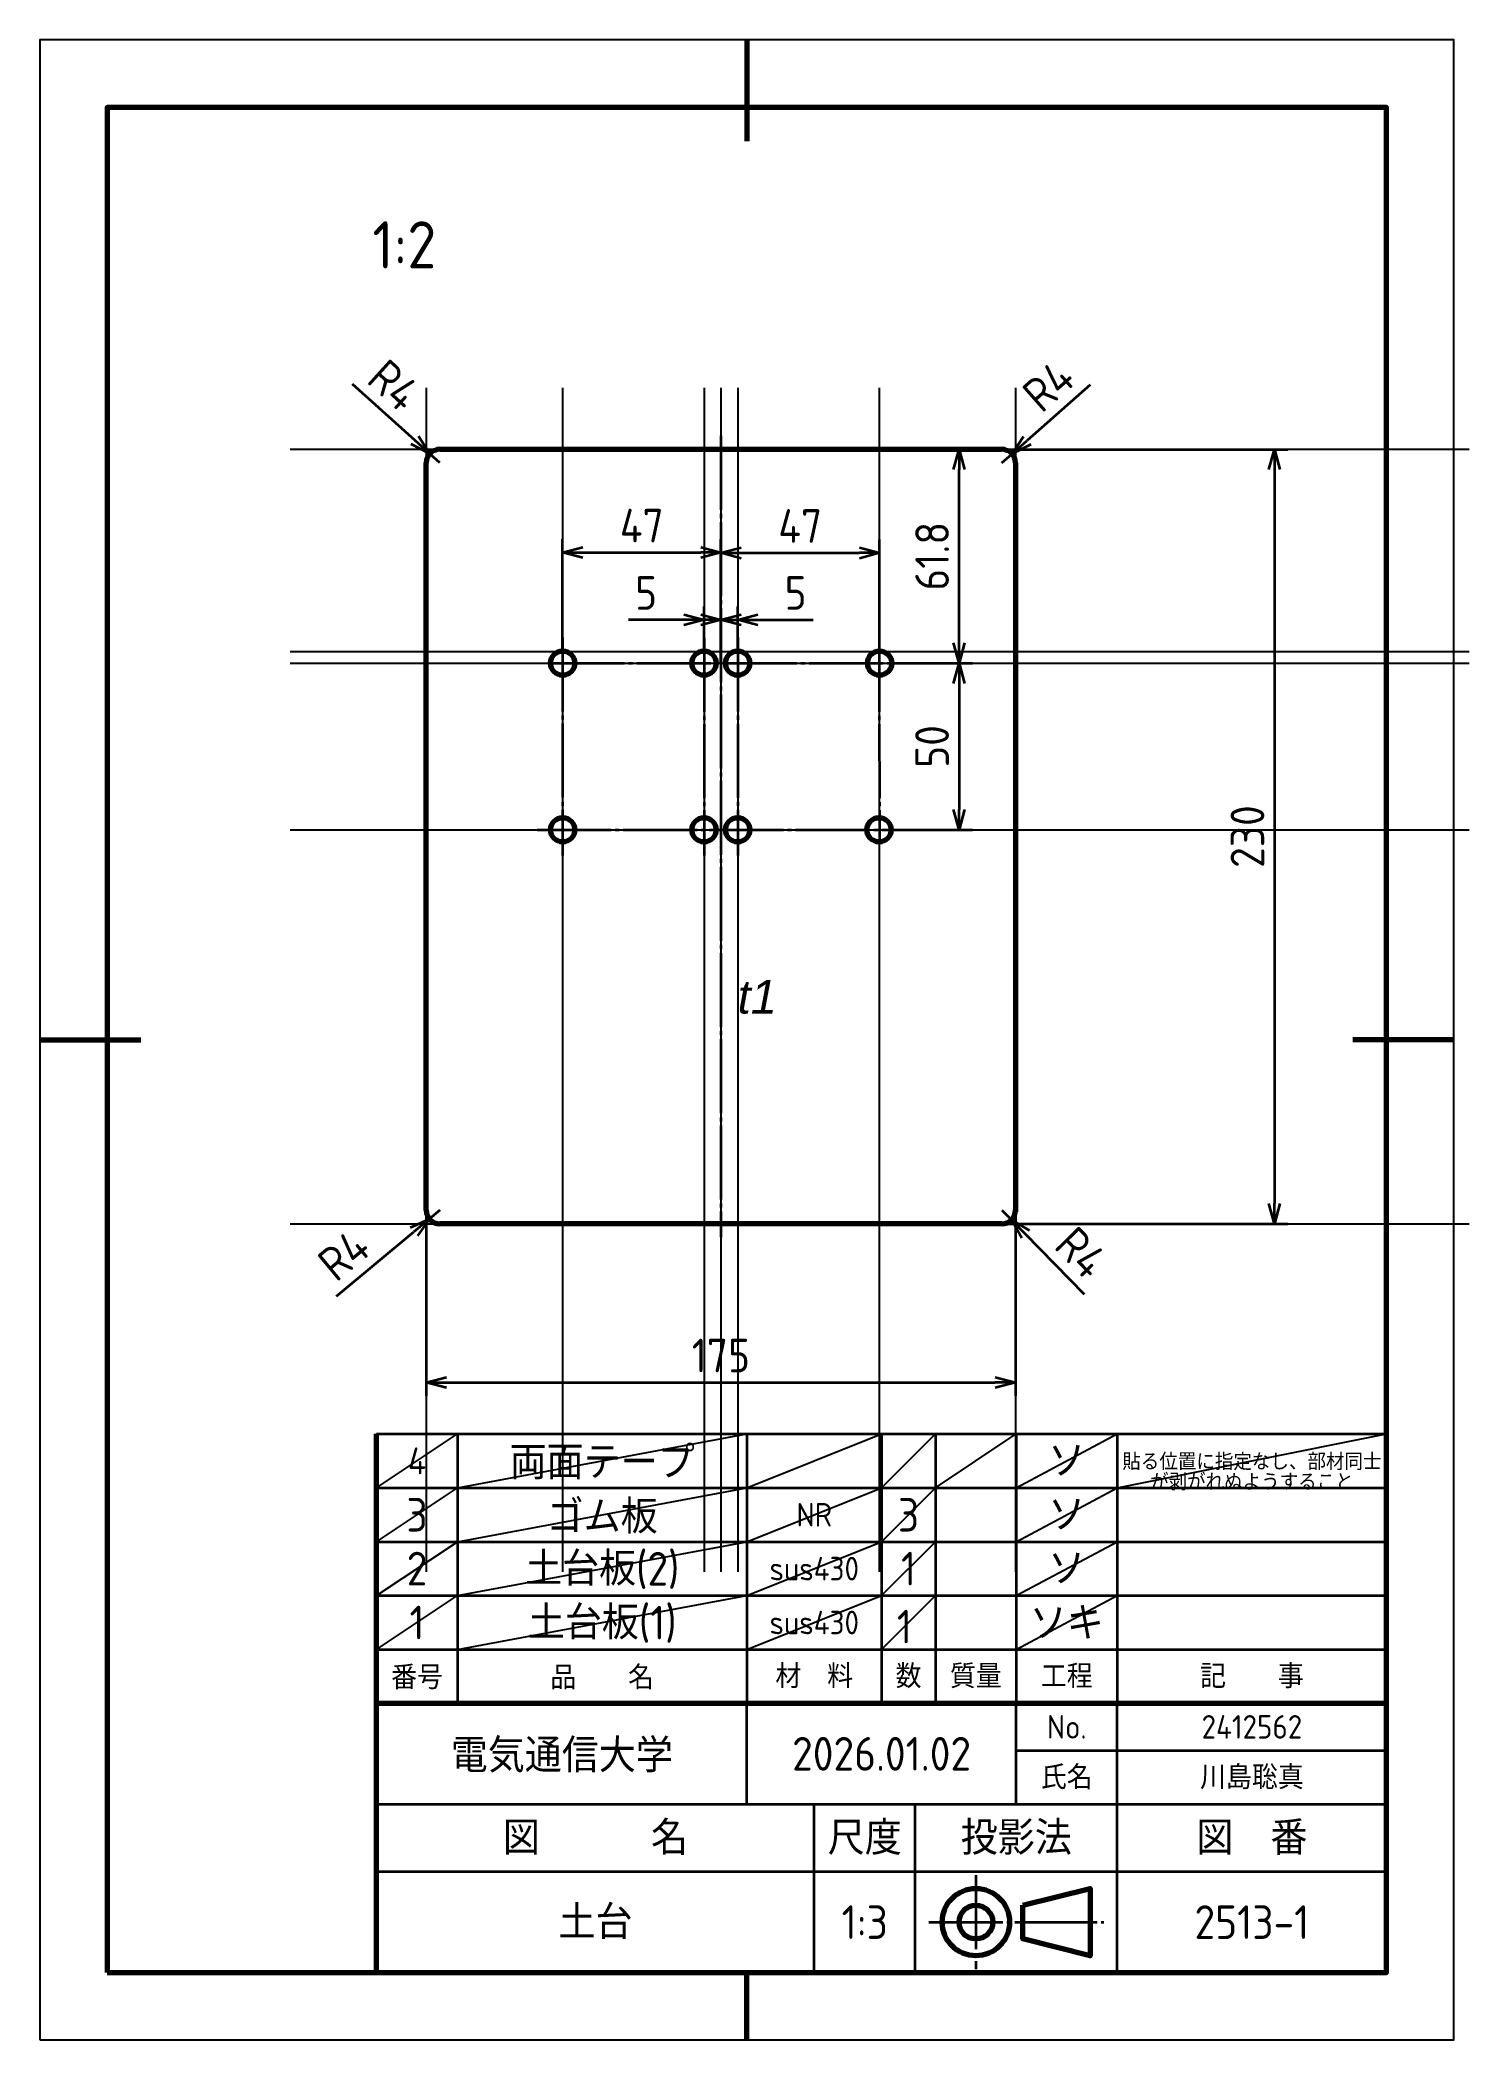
# Model space of a CAD drawing. Header units: millimetres. Extents: x 0 to 212, y 0 to 297.
import ezdxf
from ezdxf.enums import TextEntityAlignment as Align

# ---------------------------------------------------------------- set-up
doc = ezdxf.new("R2010")
doc.units = ezdxf.units.MM
doc.linetypes.add('JIS_08_11', pattern=[12.8, 11, -0.6, 0.6, -0.6])
doc.layers.add('1 図枠', color=7, linetype='Continuous')
for name, color, linetype, lineweight in [('2 外形線', 7, 'Continuous', 70), ('4中心線', 2, 'JIS_08_11', 35), ('6 寸法', 6, 'Continuous', 35)]:
    doc.layers.add(name, color=color, linetype=linetype, lineweight=lineweight)
doc.layers.add('7 仮想線', color=3, linetype='Continuous', plot=False)
doc.styles.add('Annotative', font='arial.ttf')
doc.styles.get("Standard").update_dxf_attribs({"font": 'isocp.shx', "bigfont": 'extfont.shx'})
doc.dimstyles.new('AM_JIS$0', dxfattribs={"dimtxt": 5, "dimasz": 3, "dimexe": 2, "dimexo": 0, "dimgap": 1.5, "dimtad": 3, "dimdsep": 46, "dimtxsty": 'Standard', "dimblk": 'OPEN30', "dimcen": 0, "dimclrd": 256, "dimclre": 256, "dimclrt": 6, "dimadec": 0, "dimazin": 2, "dimtp": 0.1, "dimtm": 0.1, "dimtfac": 0.71, "dimtmove": 0, "dimatfit": 3, "dimldrblk": 'OPEN30', "dimfxl": 1, "dimtfill": 1, "dimlwd": -1, "dimlwe": -1, "dimarcsym": 1})
doc.dimstyles.new('AM_JIS$4', dxfattribs={"dimtxt": 5, "dimasz": 3, "dimexe": 2, "dimexo": 0, "dimgap": 1.5, "dimtad": 3, "dimdsep": 46, "dimtxsty": 'Standard', "dimblk": 'OPEN30', "dimcen": 0, "dimclrd": 256, "dimclre": 256, "dimclrt": 6, "dimadec": 0, "dimazin": 2, "dimtp": 0.1, "dimtm": 0.1, "dimtfac": 0.71, "dimtmove": 0, "dimatfit": 3, "dimldrblk": 'OPEN30', "dimfxl": 1, "dimtfill": 1, "dimlwd": -1, "dimlwe": -1, "dimarcsym": 1})

# ---------------------------------------------------------------- blocks, each defined once
blk = doc.blocks.new('_Open30')
at = {"color": 0, "linetype": 'ByBlock', "lineweight": -2}
for p, q in [((-1, 0.268), (0, 0)), ((0, 0), (-1, -0.268)), ((0, 0), (-1, 0))]:
    blk.add_line(p, q, dxfattribs=at)
blk = doc.blocks.new('*D6')
at = {"layer": '6 寸法', "linetype": 'ByBlock', "transparency": 16777216}
for p, q in [((57.38, 123.21), (57.38, 95.65)), ((144.88, 123.21), (144.88, 95.65)), ((60.38, 97.65), (141.88, 97.65))]:
    blk.add_line(p, q, dxfattribs=at)
at = {"layer": 'Defpoints', "color": 0, "transparency": 16777216}
for p in [(57.38, 123.21), (144.88, 123.21), (144.88, 97.65)]:
    blk.add_point(p, dxfattribs=at)
at = {"layer": '6 寸法', "transparency": 16777216, "xscale": 3, "yscale": 3, "zscale": 3, "rotation": 180}
blk.add_blockref('_Open30', (57.38, 97.65), dxfattribs=at)
at = {"layer": '6 寸法', "transparency": 16777216, "xscale": 3, "yscale": 3, "zscale": 3}
blk.add_blockref('_Open30', (144.88, 97.65), dxfattribs=at)
at = {"layer": '6 寸法', "color": 6, "transparency": 16777216, "insert": (101.13, 101.65), "char_height": 5, "attachment_point": 5}
blk.add_mtext('175', dxfattribs=at)
blk = doc.blocks.new('*D7')
at = {"layer": '6 寸法', "linetype": 'ByBlock', "transparency": 16777216}
for p, q in [((142.88, 236.21), (185.34, 236.21)), ((183.34, 233.21), (183.34, 124.21)), ((142.88, 121.21), (185.34, 121.21))]:
    blk.add_line(p, q, dxfattribs=at)
at = {"layer": 'Defpoints', "color": 0, "transparency": 16777216}
for p in [(142.88, 236.21), (142.88, 121.21), (183.34, 121.21)]:
    blk.add_point(p, dxfattribs=at)
at = {"layer": '6 寸法', "transparency": 16777216, "xscale": 3, "yscale": 3, "zscale": 3}
for p, rotation in [((183.34, 236.21), 90), ((183.34, 121.21), 270)]:
    blk.add_blockref('_Open30', p, dxfattribs=dict(at, rotation=rotation))
at = {"layer": '6 寸法', "color": 6, "transparency": 16777216, "insert": (179.34, 178.71), "char_height": 5, "attachment_point": 5, "rotation": 90}
blk.add_mtext('230', dxfattribs=at)
blk = doc.blocks.new('*D8')
at = {"layer": '6 寸法', "linetype": 'ByBlock', "transparency": 16777216}
for p, q in [((126.5, 236.21), (138.5, 236.21)), ((136.5, 207.46), (136.5, 233.21)), ((126.5, 204.46), (138.5, 204.46))]:
    blk.add_line(p, q, dxfattribs=at)
at = {"layer": 'Defpoints', "color": 0, "transparency": 16777216}
for p in [(126.5, 236.21), (136.5, 236.21), (126.5, 204.46)]:
    blk.add_point(p, dxfattribs=at)
at = {"layer": '6 寸法', "transparency": 16777216, "xscale": 3, "yscale": 3, "zscale": 3}
for p, rotation in [((136.5, 236.21), 90), ((136.5, 204.46), 270)]:
    blk.add_blockref('_Open30', p, dxfattribs=dict(at, rotation=rotation))
at = {"layer": '6 寸法', "color": 6, "transparency": 16777216, "insert": (132.5, 220.34), "char_height": 5, "attachment_point": 5, "rotation": 90}
blk.add_mtext('61.8', dxfattribs=at)
blk = doc.blocks.new('*D9')
at = {"layer": '6 寸法', "linetype": 'ByBlock', "transparency": 16777216}
for p, q in [((126.5, 204.46), (138.5, 204.46)), ((136.5, 201.46), (136.5, 182.71)), ((126.43, 179.71), (138.5, 179.71))]:
    blk.add_line(p, q, dxfattribs=at)
at = {"layer": 'Defpoints', "color": 0, "transparency": 16777216}
for p in [(126.5, 204.46), (126.43, 179.71), (136.5, 179.71)]:
    blk.add_point(p, dxfattribs=at)
at = {"layer": '6 寸法', "transparency": 16777216, "xscale": 3, "yscale": 3, "zscale": 3}
for p, rotation in [((136.5, 204.46), 90), ((136.5, 179.71), 270)]:
    blk.add_blockref('_Open30', p, dxfattribs=dict(at, rotation=rotation))
at = {"layer": '6 寸法', "color": 6, "transparency": 16777216, "insert": (132.5, 192.09), "char_height": 5, "attachment_point": 5, "rotation": 90}
blk.add_mtext('50', dxfattribs=at)
blk = doc.blocks.new('*D11')
at = {"layer": '6 寸法', "linetype": 'ByBlock', "transparency": 16777216}
for p, q in [((98.13, 210.89), (95.13, 210.89)), ((101.13, 206.21), (101.13, 212.89)), ((101.13, 210.89), (103.63, 210.89)), ((103.63, 206.21), (103.63, 212.89)), ((106.63, 210.89), (114.83, 210.89))]:
    blk.add_line(p, q, dxfattribs=at)
at = {"layer": 'Defpoints', "color": 0, "transparency": 16777216}
for p in [(103.63, 210.89), (101.13, 206.21), (103.63, 206.21)]:
    blk.add_point(p, dxfattribs=at)
at = {"layer": '6 寸法', "transparency": 16777216, "xscale": 3, "yscale": 3, "zscale": 3}
blk.add_blockref('_Open30', (101.13, 210.89), dxfattribs=at)
at = {"layer": '6 寸法', "transparency": 16777216, "xscale": 3, "yscale": 3, "zscale": 3, "rotation": 180}
blk.add_blockref('_Open30', (103.63, 210.89), dxfattribs=at)
at = {"layer": '6 寸法', "color": 6, "transparency": 16777216, "insert": (112.23, 214.89), "char_height": 5, "attachment_point": 5}
blk.add_mtext('5', dxfattribs=at)
blk = doc.blocks.new('*D12')
at = {"layer": '6 寸法', "linetype": 'ByBlock', "transparency": 16777216}
for p, q in [((95.63, 210.89), (87.42, 210.89)), ((98.63, 206.26), (98.63, 212.89)), ((101.13, 210.89), (98.63, 210.89)), ((101.13, 206.21), (101.13, 212.89)), ((104.13, 210.89), (107.13, 210.89))]:
    blk.add_line(p, q, dxfattribs=at)
at = {"layer": 'Defpoints', "color": 0, "transparency": 16777216}
for p in [(98.63, 210.89), (98.63, 206.26), (101.13, 206.21)]:
    blk.add_point(p, dxfattribs=at)
at = {"layer": '6 寸法', "transparency": 16777216, "xscale": 3, "yscale": 3, "zscale": 3}
blk.add_blockref('_Open30', (98.63, 210.89), dxfattribs=at)
at = {"layer": '6 寸法', "transparency": 16777216, "xscale": 3, "yscale": 3, "zscale": 3, "rotation": 180}
blk.add_blockref('_Open30', (101.13, 210.89), dxfattribs=at)
at = {"layer": '6 寸法', "color": 6, "transparency": 16777216, "insert": (90.02, 214.89), "char_height": 5, "attachment_point": 5}
blk.add_mtext('5', dxfattribs=at)
blk = doc.blocks.new('*D13')
at = {"layer": '6 寸法', "linetype": 'ByBlock', "transparency": 16777216}
for p, q in [((77.63, 206.26), (77.63, 222.89)), ((101.13, 206.21), (101.13, 222.89)), ((80.63, 220.89), (98.13, 220.89))]:
    blk.add_line(p, q, dxfattribs=at)
at = {"layer": 'Defpoints', "color": 0, "transparency": 16777216}
for p in [(101.13, 220.89), (77.63, 206.26), (101.13, 206.21)]:
    blk.add_point(p, dxfattribs=at)
at = {"layer": '6 寸法', "transparency": 16777216, "xscale": 3, "yscale": 3, "zscale": 3, "rotation": 180}
blk.add_blockref('_Open30', (77.63, 220.89), dxfattribs=at)
at = {"layer": '6 寸法', "transparency": 16777216, "xscale": 3, "yscale": 3, "zscale": 3}
blk.add_blockref('_Open30', (101.13, 220.89), dxfattribs=at)
at = {"layer": '6 寸法', "color": 6, "transparency": 16777216, "insert": (89.38, 224.89), "char_height": 5, "attachment_point": 5}
blk.add_mtext('47', dxfattribs=at)
blk = doc.blocks.new('*D14')
at = {"layer": '6 寸法', "linetype": 'ByBlock', "transparency": 16777216}
for p, q in [((101.13, 204.46), (101.13, 222.83)), ((124.7, 204.46), (124.7, 222.83)), ((104.13, 220.83), (121.7, 220.83))]:
    blk.add_line(p, q, dxfattribs=at)
at = {"layer": 'Defpoints', "color": 0, "transparency": 16777216}
for p in [(124.7, 220.83), (101.13, 204.46), (124.7, 204.46)]:
    blk.add_point(p, dxfattribs=at)
at = {"layer": '6 寸法', "transparency": 16777216, "xscale": 3, "yscale": 3, "zscale": 3, "rotation": 180}
blk.add_blockref('_Open30', (101.13, 220.83), dxfattribs=at)
at = {"layer": '6 寸法', "transparency": 16777216, "xscale": 3, "yscale": 3, "zscale": 3}
blk.add_blockref('_Open30', (124.7, 220.83), dxfattribs=at)
at = {"layer": '6 寸法', "color": 6, "transparency": 16777216, "insert": (112.91, 224.83), "char_height": 5, "attachment_point": 5}
blk.add_mtext('47', dxfattribs=at)
blk = doc.blocks.new('*D15')
at = {"layer": '6 寸法', "linetype": 'ByBlock', "transparency": 16777216}
for p, q in [((46.39, 245.94), (55.66, 237.56)), ((59.38, 234.21), (57.89, 235.55))]:
    blk.add_line(p, q, dxfattribs=at)
at = {"layer": 'Defpoints', "color": 0, "transparency": 16777216}
for p in [(57.89, 235.55), (59.38, 234.21)]:
    blk.add_point(p, dxfattribs=at)
at = {"layer": '6 寸法', "transparency": 16777216, "xscale": 3, "yscale": 3, "zscale": 3, "rotation": 317.9263268248025}
blk.add_blockref('_Open30', (57.89, 235.55), dxfattribs=at)
at = {"layer": '6 寸法', "color": 6, "transparency": 16777216, "insert": (52.59, 245.73), "char_height": 5, "attachment_point": 5, "rotation": 317.9263}
blk.add_mtext('R4', dxfattribs=at)
blk = doc.blocks.new('*D16')
at = {"layer": '6 寸法', "linetype": 'ByBlock', "transparency": 16777216}
for p, q in [((155.99, 245.8), (146.62, 237.52)), ((142.88, 234.21), (144.37, 235.54))]:
    blk.add_line(p, q, dxfattribs=at)
at = {"layer": 'Defpoints', "color": 0, "transparency": 16777216}
for p in [(144.37, 235.54), (142.88, 234.21)]:
    blk.add_point(p, dxfattribs=at)
at = {"layer": '6 寸法', "transparency": 16777216, "xscale": 3, "yscale": 3, "zscale": 3, "rotation": 221.4459837751836}
blk.add_blockref('_Open30', (144.37, 235.54), dxfattribs=at)
at = {"layer": '6 寸法', "color": 6, "transparency": 16777216, "insert": (149.78, 245.65), "char_height": 5, "attachment_point": 5, "rotation": 41.446}
blk.add_mtext('R4', dxfattribs=at)
blk = doc.blocks.new('*D17')
at = {"layer": '6 寸法', "linetype": 'ByBlock', "transparency": 16777216}
for p, q in [((59.38, 123.21), (57.84, 121.94)), ((44.02, 110.46), (55.53, 120.02))]:
    blk.add_line(p, q, dxfattribs=at)
at = {"layer": 'Defpoints', "color": 0, "transparency": 16777216}
for p in [(57.84, 121.94), (59.38, 123.21)]:
    blk.add_point(p, dxfattribs=at)
at = {"layer": '6 寸法', "transparency": 16777216, "xscale": 3, "yscale": 3, "zscale": 3, "rotation": 39.7058565922999}
blk.add_blockref('_Open30', (57.84, 121.94), dxfattribs=at)
at = {"layer": '6 寸法', "color": 6, "transparency": 16777216, "insert": (45.12, 116.58), "char_height": 5, "attachment_point": 5, "rotation": 39.7059}
blk.add_mtext('R4', dxfattribs=at)
blk = doc.blocks.new('*D18')
at = {"layer": '6 寸法', "linetype": 'ByBlock', "transparency": 16777216}
for p, q in [((142.88, 123.21), (144.28, 121.79)), ((155.14, 110.73), (146.38, 119.65))]:
    blk.add_line(p, q, dxfattribs=at)
at = {"layer": 'Defpoints', "color": 0, "transparency": 16777216}
for p in [(142.88, 123.21), (144.28, 121.79)]:
    blk.add_point(p, dxfattribs=at)
at = {"layer": '6 寸法', "transparency": 16777216, "xscale": 3, "yscale": 3, "zscale": 3, "rotation": 134.486031827504}
blk.add_blockref('_Open30', (144.28, 121.79), dxfattribs=at)
at = {"layer": '6 寸法', "color": 6, "transparency": 16777216, "insert": (154.66, 116.92), "char_height": 5, "attachment_point": 5, "rotation": 314.486}
blk.add_mtext('R4', dxfattribs=at)

msp = doc.modelspace()

# ---------------------------------------------------------------- linework, layer by layer
at = {"layer": '1 図枠', "lineweight": 70}
for p, q in [((105, 297), (105, 282)), ((0, 148.5), (15, 148.5)), ((210, 148.5), (195, 148.5)), ((50, 50), (50, 66)), ((50, 10), (50, 50)), ((50, 50), (200, 50)), ((105, 0), (105, 10))]:
    msp.add_line(p, q, dxfattribs=at)
at = {"layer": '1 図枠', "lineweight": 35}
for p, q in [((50, 90), (200, 90)), ((62, 90), (62, 50)), ((105, 90), (105, 50)), ((125, 90), (125, 50)), ((133, 90), (133, 50)), ((145, 90), (145, 50)), ((160, 90), (160, 50)), ((50, 82), (200, 82)), ((50, 74), (200, 74)), ((50, 66), (200, 66)), ((50, 58), (200, 58)), ((105, 35), (105, 50)), ((145, 35), (145, 50)), ((160, 10), (160, 50)), ((145, 43), (200, 43)), ((50, 35), (200, 35)), ((115, 10), (115, 35)), ((130, 10), (130, 35)), ((50, 25), (200, 25))]:
    msp.add_line(p, q, dxfattribs=at)
at = {"layer": '1 図枠'}
msp.add_line((62, 66), (62, 90), dxfattribs=at)
at = {"layer": '1 図枠', "linetype": 'JIS_08_11', "lineweight": 35}
for p, q in [((139, 24.5), (139, 10.5)), ((132, 17.5), (158, 17.5))]:
    msp.add_line(p, q, dxfattribs=at)
at = {"layer": '1 図枠', "lineweight": 70}
msp.add_lwpolyline([(10, 10), (200, 10), (200, 287), (10, 287)], close=True, dxfattribs=at)
at = {"layer": '1 図枠', "linetype": 'Continuous', "lineweight": 70}
msp.add_lwpolyline([(146, 20), (156, 22.5), (156, 12.5), (146, 15)], close=True, dxfattribs=at)
for radius in [5, 2.5]:
    msp.add_circle((139, 17.5), radius, dxfattribs=at)
at = {"layer": '2 外形線'}
for p, q in [((59.375, 236.215), (142.875, 236.215)), ((57.375, 123.215), (57.375, 234.215)), ((144.875, 234.215), (144.875, 122.972)), ((142.875, 121.215), (59.375, 121.215)), ((50, 66), (50, 90))]:
    msp.add_line(p, q, dxfattribs=at)
for centre in [(77.625, 204.465), (98.625, 204.465), (103.625, 204.465), (124.696, 204.465), (77.625, 179.715), (98.625, 179.715), (103.625, 179.715), (124.625, 179.715)]:
    msp.add_circle(centre, 1.8, dxfattribs=at)
for centre, start, end in [((59.375, 234.215), 90, 180), ((142.875, 234.215), 0, 90), ((59.375, 123.215), 180, 270), ((142.875, 123.215), 270, 0)]:
    msp.add_arc(centre, 2, start, end, dxfattribs=at)
at = {"layer": '4中心線'}
for p, q in [((101.125, 238.215), (101.125, 119.215)), ((77.625, 208.292), (77.625, 175.915)), ((98.625, 208.215), (98.625, 175.915)), ((103.625, 208.265), (103.625, 175.915)), ((124.62, 208.215), (124.696, 177.916)), ((75.825, 204.465), (128.496, 204.465)), ((73.825, 179.715), (128.425, 179.715))]:
    msp.add_line(p, q, dxfattribs=at)
at = {"layer": '7 仮想線'}
for p, q in [((57.375, 245.33), (57.375, 69.525)), ((77.625, 245.33), (77.625, 69.525)), ((98.625, 245.33), (98.625, 69.525)), ((101.125, 245.33), (101.125, 69.525)), ((103.625, 245.33), (103.625, 69.525)), ((124.625, 245.33), (124.625, 69.525)), ((144.875, 245.33), (144.875, 69.525)), ((37.146, 236.215), (212.245, 236.215)), ((37.146, 206.215), (212.245, 206.215)), ((37.146, 204.465), (212.245, 204.465)), ((37.146, 179.715), (212.245, 179.715)), ((37.146, 121.215), (212.245, 121.215)), ((50, 66), (50, 90)), ((50, 82), (62, 90)), ((62, 90), (62, 82)), ((62, 82), (105, 90)), ((105, 90), (105, 82)), ((105, 82), (125, 90)), ((125, 90), (125, 82)), ((125, 82), (133, 90)), ((133, 90), (133, 82)), ((133, 82), (145, 90)), ((145, 90), (145, 82)), ((145, 82), (160, 90)), ((160, 90), (160, 82)), ((160, 82), (200, 90)), ((50, 74), (62, 82)), ((62, 74), (105, 82)), ((105, 74), (125, 82)), ((125, 74), (133, 82)), ((145, 74), (160, 82)), ((50, 66), (62, 74)), ((62, 74), (50, 74)), ((62, 66), (105, 74)), ((105, 66), (125, 74)), ((125, 66), (133, 74)), ((145, 66), (160, 74)), ((50, 58), (62, 66)), ((62, 66), (50, 66)), ((62, 58), (105, 66)), ((105, 58), (125, 66)), ((131.785, 64.785), (133, 66)), ((145, 58), (160, 66)), ((125, 58), (131.785, 64.785))]:
    msp.add_line(p, q, dxfattribs=at)
msp.add_lwpolyline([(0, 0), (210, 0), (210, 297), (0, 297)], close=True, dxfattribs=at)
at = {"layer": 'Defpoints'}
msp.add_line((62, 66), (62, 90), dxfattribs=at)

# ---------------------------------------------------------------- texts
at = {"layer": '1 図枠'}
for s, height, p in [('4', 4, (56, 86)), ('両面テープ', 5, (83.5, 86)), ('ソ', 5, (152.5, 86)), ('貼る位置に指定なし、部材同士', 2.5, (180, 86)), ('が剥がれぬようすること', 2.5, (180, 83)), ('3', 5, (56, 78)), ('ゴム板', 5, (83.5, 78)), ('3', 5, (129, 78)), ('ソ', 5, (152.5, 78)), ('NR', 3.5, (115, 78)), ('2', 5, (56, 70)), ('土台板(2)', 5, (83.5, 70)), ('sus430', 3.5, (115, 70)), ('1', 5, (129, 70)), ('ソ', 5, (152.5, 70)), ('1', 5, (56, 62)), ('土台板(1)', 5, (83.5, 62)), ('sus430', 3.5, (115, 62)), ('1', 5, (128.392, 61.392)), ('ソキ', 5, (152.5, 62)), ('番号', 3.5, (56, 54)), ('品\u3000\u3000名', 3.5, (83.5, 54)), ('電気通信大学', 5, (77.5, 42.5))]:
    msp.add_text(s, height=height, dxfattribs=at).set_placement(p, align=Align.MIDDLE)
for s, height, p in [('材\u3000料', 3.5, (115, 54)), ('数', 3.5, (129, 54)), ('質量', 3.5, (139, 54)), ('工程', 3.5, (152.5, 54)), ('記\u3000\u3000事', 3.5, (180, 54)), ('No.', 3.5, (152.5, 46.5)), ('2412562', 3.5, (180, 46.5)), ('2026.01.02', 5, (125, 42.5)), ('氏名', 3.5, (152.5, 39)), ('川島聡真', 3.5, (180, 39)), ('図\u3000\u3000\u3000名', 5, (82.5, 30)), ('尺度', 5, (122.5, 30)), ('投影法', 5, (145, 30)), ('図\u3000番', 5, (180, 30)), ('土台', 5, (82.5, 17.5)), ('1:3', 5, (122.5, 17.5)), ('2513-1', 5, (180, 17.5))]:
    msp.add_text(s, height=height, dxfattribs=at).set_placement(p, align=Align.MIDDLE_CENTER)
at = {"layer": '6 寸法', "lineweight": 70, "insert": (49.366, 270.076), "char_height": 7, "attachment_point": 1}
msp.add_mtext_dynamic_manual_height_columns('1:2', width=24.75153, gutter_width=35, heights=[0], dxfattribs=at)
at = {"layer": '6 寸法', "lineweight": 50, "insert": (103.625, 157.428), "char_height": 5, "width": 12.89573, "attachment_point": 1, "style": 'Annotative'}
msp.add_mtext('{\\fArial|b0|i1|c0|p34;t1}', dxfattribs=at)
at = {"layer": '7 仮想線'}
msp.add_text('1', height=5, dxfattribs=at).set_placement((56, 62), align=Align.MIDDLE)

# ---------------------------------------------------------------- dimensions: what is measured, and where the dimension line sits
at = {"layer": '6 寸法'}
for center, mpoint, picture, middle in [((59.375, 234.215), (57.891, 235.555), '*D15', (52.591, 245.727)), ((142.875, 234.215), (144.374, 235.538), '*D16', (149.785, 245.652)), ((142.875, 123.215), (144.277, 121.788), '*D18', (154.663, 116.921))]:
    dim = msp.add_radius_dim(center=center, mpoint=mpoint, text='R4', dimstyle='AM_JIS$4', override={"dimpost": '', "dimtfill": 0}, dxfattribs=at)
    dim.commit()
    dim.dimension.update_dxf_attribs({"geometry": picture, "text_midpoint": middle})
for base, p1, p2, angle, text, picture, middle in [((136.496, 236.215), (126.496, 204.465), (126.496, 236.215), 90, '61.8', '*D8', (132.496, 220.34)), ((183.339, 121.215), (142.875, 236.215), (142.875, 121.215), 90, '230', '*D7', (179.338, 178.715)), ((136.496, 179.715), (126.496, 204.465), (126.425, 179.715), 90, '50', '*D9', (132.496, 192.09)), ((144.875, 97.653), (57.375, 123.215), (144.875, 123.215), 0, '175', '*D6', (101.125, 101.653))]:
    dim = msp.add_linear_dim(base=base, p1=p1, p2=p2, angle=angle, text=text, dimstyle='AM_JIS$0', override={"dimpost": '', "dimtfill": 0}, dxfattribs=at)
    dim.commit()
    dim.dimension.update_dxf_attribs({"geometry": picture, "text_midpoint": middle})
for base, p1, p2, text, override, picture, middle in [((101.125, 220.893), (77.625, 206.265), (101.125, 206.215), '47', {"dimpost": '', "dimtfill": 0}, '*D13', (89.375, 224.893)), ((124.696, 220.834), (101.125, 204.465), (124.696, 204.465), '47', {"dimpost": '', "dimtfill": 0}, '*D14', (112.91, 224.834)), ((98.625, 210.893), (101.125, 206.215), (98.625, 206.265), '5', {"dimtfill": 0}, '*D12', (90.022, 214.893)), ((103.625, 210.893), (101.125, 206.215), (103.625, 206.215), '5', {"dimpost": '', "dimtfill": 0}, '*D11', (112.229, 214.893))]:
    dim = msp.add_linear_dim(base=base, p1=p1, p2=p2, text=text, dimstyle='AM_JIS$0', override=override, dxfattribs=at)
    dim.commit()
    dim.dimension.update_dxf_attribs({"geometry": picture, "text_midpoint": middle})
dim = msp.add_radius_dim(center=(59.375, 123.215), mpoint=(57.837, 121.937), text='R4', dimstyle='AM_JIS$4', override={"dimpost": '', "dimtfill": 0}, dxfattribs=at)
dim.commit()
dim.dimension.update_dxf_attribs({"geometry": '*D17', "text_midpoint": (47.675, 113.499), "dimtype": 164})

doc.saveas('drawing.dxf')
